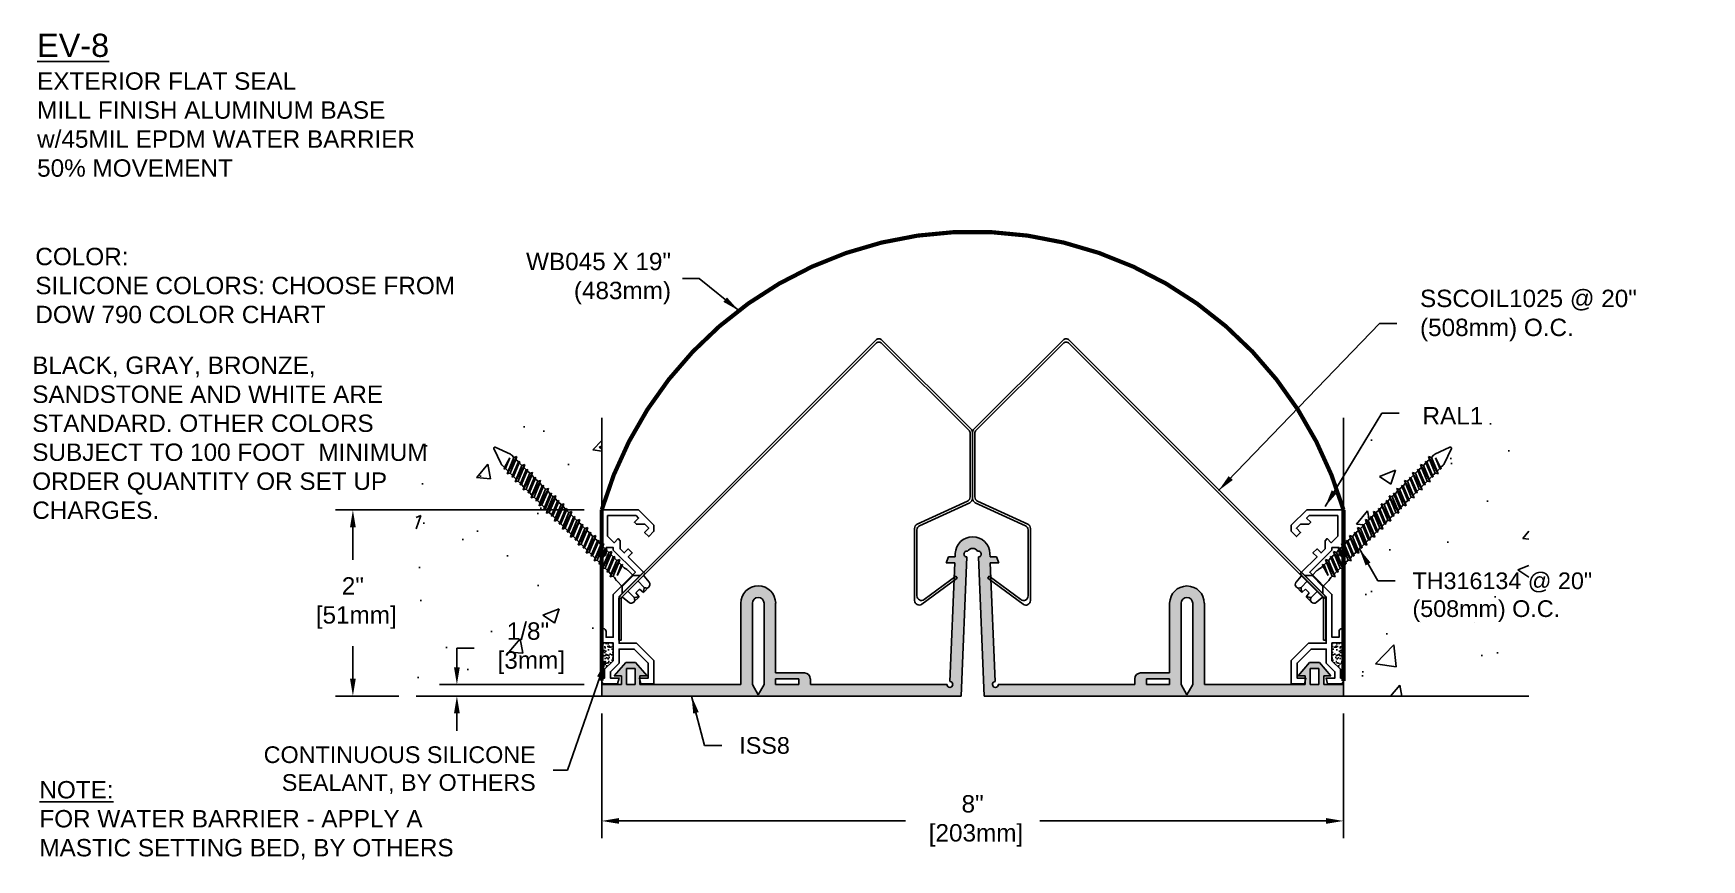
# Model space of a CAD drawing. Header units: inches. Extents: x -33.8 to -15.8, y 18.8 to 27.7.
import ezdxf

# ---------------------------------------------------------------- set-up
doc = ezdxf.new("R2010")
doc.units = ezdxf.units.IN
doc.header["$MEASUREMENT"] = 0
for name, color, linetype in [('Anchors', 4, 'Continuous'), ('Conditions', 1, 'Continuous'), ('Dimensions', 3, 'Continuous'), ('Fillers', 2, 'Continuous'), ('Metals', 7, 'Continuous'), ('TEXT', 2, 'Continuous')]:
    doc.layers.add(name, color=color, linetype=linetype)
doc.styles.add('ARIAL', font='arial.ttf')
doc.dimstyles.new('Arial', dxfattribs={"dimtxt": 0.1875, "dimasz": 0.1875, "dimexe": 0.1875, "dimexo": 0.1875, "dimgap": 0.1875, "dimtad": 0, "dimtih": 1, "dimtoh": 1, "dimdec": 4, "dimzin": 3, "dimdsep": 46, "dimlunit": 4, "dimtxsty": 'ARIAL', "dimcen": 0.1875, "dimadec": 0, "dimazin": 0, "dimtfac": 1, "dimtdec": 4, "dimtofl": 0, "dimtmove": 0, "dimatfit": 3, "dimfxl": 0, "dimfrac": 2, "dimtolj": 1, "dimtzin": 0, "dimarcsym": 0})

# ---------------------------------------------------------------- blocks, each defined once
blk = doc.blocks.new('*D7')
at = {"layer": 'DEFPOINTS', "color": 0}
for p in [(-27.679, 20.558), (-19.679, 20.558), (-27.679, 19.211)]:
    blk.add_point(p, dxfattribs=at)
at = {"layer": 'Dimensions', "color": 0, "lineweight": -2}
for p, q in [((-27.679, 20.37), (-27.679, 19.024)), ((-19.679, 20.37), (-19.679, 19.024)), ((-27.492, 19.211), (-24.404, 19.211)), ((-19.867, 19.211), (-22.954, 19.211))]:
    blk.add_line(p, q, dxfattribs=at)
at = {"layer": 'Dimensions', "color": 0}
for points in [[(-27.492, 19.242), (-27.492, 19.18), (-27.679, 19.211)], [(-19.867, 19.242), (-19.867, 19.18), (-19.679, 19.211)]]:
    blk.add_solid(points, dxfattribs=at)
at = {"layer": 'Dimensions', "color": 0, "insert": (-23.679, 19.211), "char_height": 0.1875, "attachment_point": 5, "style": 'ARIAL'}
blk.add_mtext('\\A1;8"\\P [203mm]', dxfattribs=at)
blk = doc.blocks.new('*D8')
at = {"layer": 'DEFPOINTS', "color": 0}
for p in [(-27.679, 22.565), (-30.363, 20.558), (-29.679, 20.558)]:
    blk.add_point(p, dxfattribs=at)
at = {"layer": 'Dimensions', "color": 0, "lineweight": -2}
for p, q in [((-27.867, 22.565), (-30.551, 22.565)), ((-30.363, 22.377), (-30.363, 22.026)), ((-30.363, 20.745), (-30.363, 21.097)), ((-29.867, 20.558), (-30.551, 20.558))]:
    blk.add_line(p, q, dxfattribs=at)
at = {"layer": 'Dimensions', "color": 0}
for points in [[(-30.394, 22.377), (-30.332, 22.377), (-30.363, 22.565)], [(-30.394, 20.745), (-30.332, 20.745), (-30.363, 20.558)]]:
    blk.add_solid(points, dxfattribs=at)
at = {"layer": 'Dimensions', "color": 0, "insert": (-30.363, 21.561), "char_height": 0.1875, "attachment_point": 5, "style": 'ARIAL'}
blk.add_mtext('\\A1;2"\\P [51mm]', dxfattribs=at)
blk = doc.blocks.new('A$CB0F2')
blk.add_lwpolyline([(0.029, 0.002, -0.958439), (0.032, 0.064), (0.032, 0.158), (0.125, 0.251), (0.125, 0.442), (0.001, 0.442), (0.001, 0.597), (0.017, 0.597, -0.414214), (0.048, 0.566), (0.048, 0.504), (0.125, 0.504), (0.125, 0.965), (0.364, 1.204), (0.125, 1.444), (0.125, 1.471), (0.048, 1.471), (0.048, 1.409, -0.414214), (0.017, 1.378), (0.001, 1.378), (0.001, 1.877), (0.397, 1.877), (0.564, 1.711), (0.564, 1.647), (0.507, 1.59), (0.463, 1.634), (0.508, 1.679), (0.464, 1.723), (0.375, 1.722), (0.354, 1.744), (0.398, 1.788), (0.371, 1.815), (0.063, 1.815), (0.063, 1.594), (0.133, 1.523), (0.177, 1.567), (0.199, 1.545), (0.199, 1.457), (0.243, 1.414), (0.286, 1.457), (0.33, 1.414), (0.286, 1.37), (0.452, 1.204), (0.187, 0.939), (0.187, 0.439), (0.377, 0.439), (0.564, 0.252), (0.564, 0.002), (0.423, 0.002), (0.407, 0.064), (0.502, 0.064), (0.502, 0.226), (0.351, 0.377), (0.187, 0.377), (0.187, 0.225), (0.094, 0.132), (0.094, 0.064), (0.189, 0.064), (0.172, 0.002), (0.029, 0.002)], format="xyb")
blk = doc.blocks.new('ral1')
blk.add_blockref('A$CB0F2', (-0.029, -0.002))
blk = doc.blocks.new('Th316134')
for p, q in [((-0.135, 1.779), (-0.129, 1.85)), ((-0.097, 1.877), (-0.027, 1.877)), ((-0.065, 1.769), (-0.065, 1.85)), ((-0.023, 1.833), (-0.027, 1.877)), ((-0.023, 1.833), (0.023, 1.833)), ((0.023, 1.833), (0.027, 1.877)), ((0.027, 1.877), (0.097, 1.877)), ((0.064, 1.769), (0.064, 1.85)), ((0.135, 1.779), (0.129, 1.85)), ((-0.157, 1.75), (-0.157, 1.769)), ((-0.157, 1.769), (0.157, 1.769)), ((-0.157, 1.75), (0.157, 1.75)), ((-0.115, 1.75), (-0.07, 1.705)), ((-0.07, 1.705), (-0.07, 1.638)), ((-0.07, 1.705), (0.07, 1.705)), ((0.115, 1.75), (0.07, 1.705)), ((0.07, 1.705), (0.07, 1.638)), ((0.157, 1.769), (0.157, 1.75)), ((-0.086, 1.516), (0.086, 1.566)), ((-0.086, 1.516), (-0.062, 1.529)), ((-0.086, 1.516), (-0.062, 1.503)), ((-0.074, 1.566), (0.032, 1.603)), ((-0.074, 1.566), (-0.062, 1.573)), ((-0.074, 1.566), (-0.062, 1.56)), ((-0.074, 1.465), (0.074, 1.516)), ((-0.069, 1.628), (-0.063, 1.602)), ((-0.062, 1.573), (0.032, 1.603)), ((0.032, 1.603), (-0.062, 1.56)), ((-0.062, 1.593), (-0.062, 1.573)), ((0.062, 1.579), (-0.062, 1.529)), ((-0.062, 1.56), (-0.062, 1.529)), ((0.062, 1.553), (-0.062, 1.503)), ((-0.062, 1.471), (0.062, 1.522)), ((0.062, 1.509), (-0.062, 1.459)), ((0.062, 1.593), (0.062, 1.579)), ((0.086, 1.566), (0.062, 1.579)), ((0.086, 1.566), (0.062, 1.553)), ((0.062, 1.553), (0.062, 1.522)), ((0.074, 1.516), (0.062, 1.522)), ((0.074, 1.516), (0.062, 1.509)), ((0.062, 1.509), (0.062, 1.478)), ((0.069, 1.628), (0.063, 1.602)), ((-0.086, 1.414), (0.086, 1.465)), ((-0.086, 1.414), (-0.062, 1.427)), ((-0.086, 1.414), (-0.062, 1.401)), ((-0.086, 1.313), (0.086, 1.363)), ((-0.074, 1.465), (-0.062, 1.471)), ((-0.074, 1.465), (-0.062, 1.459)), ((-0.074, 1.363), (0.074, 1.414)), ((-0.074, 1.363), (-0.062, 1.369)), ((-0.074, 1.363), (-0.062, 1.357)), ((-0.062, 1.503), (-0.062, 1.471)), ((0.062, 1.478), (-0.062, 1.427)), ((-0.062, 1.459), (-0.062, 1.427)), ((0.062, 1.452), (-0.062, 1.401)), ((-0.062, 1.369), (0.062, 1.42)), ((0.062, 1.408), (-0.062, 1.357)), ((-0.062, 1.401), (-0.062, 1.369)), ((0.062, 1.376), (-0.062, 1.325)), ((-0.062, 1.357), (-0.062, 1.325)), ((0.086, 1.465), (0.062, 1.478)), ((0.086, 1.465), (0.062, 1.452)), ((0.062, 1.452), (0.062, 1.42)), ((0.074, 1.414), (0.062, 1.42)), ((0.074, 1.414), (0.062, 1.408)), ((0.062, 1.408), (0.062, 1.376)), ((0.086, 1.363), (0.062, 1.376)), ((0.086, 1.363), (0.062, 1.35)), ((-0.086, 1.313), (-0.062, 1.325)), ((-0.086, 1.313), (-0.062, 1.3)), ((-0.086, 1.211), (0.086, 1.262)), ((-0.086, 1.211), (-0.062, 1.224)), ((-0.086, 1.211), (-0.062, 1.198)), ((-0.074, 1.262), (0.074, 1.313)), ((-0.074, 1.262), (-0.062, 1.268)), ((-0.074, 1.262), (-0.062, 1.256)), ((-0.074, 1.16), (0.074, 1.211)), ((0.062, 1.35), (-0.062, 1.3)), ((-0.062, 1.268), (0.062, 1.319)), ((0.062, 1.306), (-0.062, 1.256)), ((-0.062, 1.3), (-0.062, 1.268)), ((0.062, 1.275), (-0.062, 1.224)), ((-0.062, 1.256), (-0.062, 1.224)), ((0.062, 1.249), (-0.062, 1.198)), ((-0.062, 1.166), (0.062, 1.217)), ((0.062, 1.205), (-0.062, 1.154)), ((0.062, 1.35), (0.062, 1.319)), ((0.074, 1.313), (0.062, 1.319)), ((0.074, 1.313), (0.062, 1.306)), ((0.062, 1.306), (0.062, 1.275)), ((0.086, 1.262), (0.062, 1.275)), ((0.086, 1.262), (0.062, 1.249)), ((0.062, 1.249), (0.062, 1.217)), ((0.074, 1.211), (0.062, 1.217)), ((0.074, 1.211), (0.062, 1.205)), ((0.062, 1.205), (0.062, 1.173)), ((-0.086, 1.109), (0.086, 1.16)), ((-0.086, 1.109), (-0.062, 1.122)), ((-0.086, 1.109), (-0.062, 1.096)), ((-0.086, 1.008), (0.086, 1.059)), ((-0.074, 1.16), (-0.062, 1.166)), ((-0.074, 1.16), (-0.062, 1.154)), ((-0.074, 1.059), (0.074, 1.109)), ((-0.074, 1.059), (-0.062, 1.065)), ((-0.074, 1.059), (-0.062, 1.052)), ((-0.062, 1.198), (-0.062, 1.166)), ((0.062, 1.173), (-0.062, 1.122)), ((-0.062, 1.154), (-0.062, 1.122)), ((0.062, 1.147), (-0.062, 1.096)), ((-0.062, 1.065), (0.062, 1.116)), ((0.062, 1.103), (-0.062, 1.052)), ((-0.062, 1.096), (-0.062, 1.065)), ((0.062, 1.072), (-0.062, 1.021)), ((0.086, 1.16), (0.062, 1.173)), ((0.086, 1.16), (0.062, 1.147)), ((0.062, 1.147), (0.062, 1.116)), ((0.074, 1.109), (0.062, 1.116)), ((0.074, 1.109), (0.062, 1.103)), ((0.062, 1.103), (0.062, 1.072)), ((0.086, 1.059), (0.062, 1.072)), ((0.086, 1.059), (0.062, 1.046)), ((-0.086, 1.008), (-0.062, 1.021)), ((-0.086, 1.008), (-0.062, 0.995)), ((-0.086, 0.906), (0.086, 0.957)), ((-0.086, 0.906), (-0.062, 0.919)), ((-0.086, 0.906), (-0.062, 0.893)), ((-0.074, 0.957), (0.074, 1.008)), ((-0.074, 0.957), (-0.062, 0.963)), ((-0.074, 0.957), (-0.062, 0.951)), ((-0.074, 0.855), (0.074, 0.906)), ((-0.062, 1.052), (-0.062, 1.021)), ((0.062, 1.046), (-0.062, 0.995)), ((-0.062, 0.963), (0.062, 1.014)), ((0.062, 1.002), (-0.062, 0.951)), ((-0.062, 0.995), (-0.062, 0.963)), ((0.062, 0.97), (-0.062, 0.919)), ((-0.062, 0.951), (-0.062, 0.919)), ((0.062, 0.944), (-0.062, 0.893)), ((-0.062, 0.862), (0.062, 0.912)), ((0.062, 1.046), (0.062, 1.014)), ((0.074, 1.008), (0.062, 1.014)), ((0.074, 1.008), (0.062, 1.002)), ((0.062, 1.002), (0.062, 0.97)), ((0.086, 0.957), (0.062, 0.97)), ((0.086, 0.957), (0.062, 0.944)), ((0.062, 0.944), (0.062, 0.912)), ((0.074, 0.906), (0.062, 0.912)), ((0.074, 0.906), (0.062, 0.9)), ((-0.086, 0.805), (0.086, 0.855)), ((-0.086, 0.805), (-0.062, 0.818)), ((-0.086, 0.805), (-0.062, 0.792)), ((-0.086, 0.703), (0.086, 0.754)), ((-0.074, 0.855), (-0.062, 0.862)), ((-0.074, 0.855), (-0.062, 0.849)), ((-0.074, 0.754), (0.074, 0.805)), ((-0.074, 0.754), (-0.062, 0.76)), ((-0.074, 0.754), (-0.062, 0.748)), ((0.062, 0.9), (-0.062, 0.849)), ((-0.062, 0.893), (-0.062, 0.862)), ((0.062, 0.868), (-0.062, 0.818)), ((-0.062, 0.849), (-0.062, 0.818)), ((0.062, 0.843), (-0.062, 0.792)), ((-0.062, 0.76), (0.062, 0.811)), ((0.062, 0.799), (-0.062, 0.748)), ((-0.062, 0.792), (-0.062, 0.76)), ((0.062, 0.767), (-0.062, 0.716)), ((0.062, 0.9), (0.062, 0.868)), ((0.086, 0.855), (0.062, 0.868)), ((0.086, 0.855), (0.062, 0.843)), ((0.062, 0.843), (0.062, 0.811)), ((0.074, 0.805), (0.062, 0.811)), ((0.074, 0.805), (0.062, 0.799)), ((0.062, 0.799), (0.062, 0.767)), ((0.086, 0.754), (0.062, 0.767)), ((0.086, 0.754), (0.062, 0.741)), ((-0.086, 0.703), (-0.062, 0.716)), ((-0.086, 0.703), (-0.062, 0.69)), ((-0.086, 0.609), (0.086, 0.66)), ((-0.086, 0.609), (-0.062, 0.622)), ((-0.086, 0.609), (-0.062, 0.596)), ((-0.074, 0.66), (0.074, 0.711)), ((-0.074, 0.66), (-0.062, 0.666)), ((-0.074, 0.66), (-0.062, 0.654)), ((-0.074, 0.559), (0.074, 0.609)), ((-0.062, 0.748), (-0.062, 0.716)), ((0.062, 0.741), (-0.062, 0.69)), ((-0.062, 0.666), (0.062, 0.717)), ((0.062, 0.705), (-0.062, 0.654)), ((-0.062, 0.698), (-0.062, 0.666)), ((0.062, 0.673), (-0.062, 0.622)), ((-0.062, 0.654), (-0.062, 0.622)), ((0.062, 0.647), (-0.062, 0.596)), ((-0.062, 0.565), (0.062, 0.616)), ((0.062, 0.603), (-0.062, 0.552)), ((0.062, 0.749), (0.062, 0.717)), ((0.074, 0.711), (0.062, 0.717)), ((0.074, 0.711), (0.062, 0.705)), ((0.062, 0.705), (0.062, 0.673)), ((0.086, 0.66), (0.062, 0.673)), ((0.086, 0.66), (0.062, 0.647)), ((0.062, 0.647), (0.062, 0.616)), ((0.074, 0.609), (0.062, 0.616)), ((0.074, 0.609), (0.062, 0.603)), ((0.062, 0.603), (0.062, 0.572)), ((-0.086, 0.508), (0.086, 0.559)), ((-0.086, 0.508), (-0.062, 0.521)), ((-0.086, 0.508), (-0.062, 0.495)), ((-0.086, 0.406), (0.086, 0.457)), ((-0.074, 0.559), (-0.062, 0.565)), ((-0.074, 0.559), (-0.062, 0.552)), ((-0.074, 0.457), (0.074, 0.508)), ((-0.074, 0.457), (-0.062, 0.463)), ((-0.074, 0.457), (-0.062, 0.451)), ((-0.062, 0.596), (-0.062, 0.565)), ((0.062, 0.572), (-0.062, 0.521)), ((-0.062, 0.552), (-0.062, 0.521)), ((0.062, 0.546), (-0.062, 0.495)), ((-0.062, 0.463), (0.062, 0.514)), ((0.062, 0.502), (-0.062, 0.451)), ((-0.062, 0.495), (-0.062, 0.463)), ((0.062, 0.47), (-0.062, 0.419)), ((0.086, 0.559), (0.062, 0.572)), ((0.086, 0.559), (0.062, 0.546)), ((0.062, 0.546), (0.062, 0.514)), ((0.074, 0.508), (0.062, 0.514)), ((0.074, 0.508), (0.062, 0.502)), ((0.062, 0.502), (0.062, 0.47)), ((0.086, 0.457), (0.062, 0.47)), ((0.086, 0.457), (0.062, 0.444)), ((-0.086, 0.406), (-0.062, 0.419)), ((-0.086, 0.406), (-0.062, 0.393)), ((-0.086, 0.305), (0.086, 0.355)), ((-0.086, 0.305), (-0.062, 0.318)), ((-0.086, 0.305), (-0.062, 0.292)), ((-0.074, 0.355), (0.074, 0.406)), ((-0.074, 0.355), (-0.062, 0.362)), ((-0.074, 0.355), (-0.062, 0.349)), ((-0.074, 0.254), (0.074, 0.305)), ((-0.062, 0.451), (-0.062, 0.419)), ((0.062, 0.444), (-0.062, 0.393)), ((-0.062, 0.362), (0.062, 0.412)), ((0.062, 0.4), (-0.062, 0.349)), ((-0.062, 0.393), (-0.062, 0.362)), ((0.062, 0.368), (-0.062, 0.318)), ((-0.062, 0.349), (-0.062, 0.318)), ((0.062, 0.343), (-0.062, 0.292)), ((-0.062, 0.26), (0.062, 0.311)), ((0.062, 0.444), (0.062, 0.412)), ((0.074, 0.406), (0.062, 0.412)), ((0.074, 0.406), (0.062, 0.4)), ((0.062, 0.4), (0.062, 0.368)), ((0.086, 0.355), (0.062, 0.368)), ((0.086, 0.355), (0.062, 0.343)), ((0.062, 0.343), (0.062, 0.311)), ((0.074, 0.305), (0.062, 0.311)), ((0.074, 0.305), (0.062, 0.299)), ((-0.086, 0.203), (0.086, 0.254)), ((-0.086, 0.203), (-0.062, 0.216)), ((-0.086, 0.203), (-0.062, 0.19)), ((-0.074, 0.254), (-0.062, 0.26)), ((-0.074, 0.254), (-0.062, 0.248)), ((0.062, 0.299), (-0.062, 0.248)), ((-0.062, 0.292), (-0.062, 0.26)), ((0.062, 0.267), (-0.062, 0.216)), ((-0.062, 0.248), (-0.062, 0.216)), ((0.062, 0.241), (-0.062, 0.19)), ((-0.062, 0.19), (-0.062, 0.164)), ((-0.034, 0.166), (0.062, 0.209)), ((-0.034, 0.166), (0.074, 0.203)), ((0.062, 0.197), (-0.034, 0.166)), ((0.062, 0.299), (0.062, 0.267)), ((0.086, 0.254), (0.062, 0.267)), ((0.086, 0.254), (0.062, 0.241)), ((0.062, 0.241), (0.062, 0.209)), ((0.074, 0.203), (0.062, 0.209)), ((0.074, 0.203), (0.062, 0.197)), ((0.062, 0.197), (0.062, 0.164)), ((-0.06, 0.149), (-0.01, 0.006)), ((0.06, 0.149), (0.01, 0.006))]:
    blk.add_line(p, q)
for centre, radius, start, end in [((-0.097, 1.845), 0.0327, 9.285, 170.715), ((0, 1.788), 0.0896, 107.4215, 136.0407), ((0, 1.788), 0.0896, 43.9593, 72.5785), ((0.097, 1.845), 0.0327, 9.285, 170.715), ((-0.146, 1.78), 0.0112, 270, 355), ((0.146, 1.78), 0.0112, 185, 270), ((-0.023, 1.638), 0.0465, 180, 191.9357), ((-0.109, 1.593), 0.0465, 0, 11.9357), ((0.109, 1.593), 0.0465, 168.0643, 180), ((0.023, 1.638), 0.0465, 348.0643, 0), ((-0.016, 0.164), 0.0465, 180, 199.3058), ((0.016, 0.164), 0.0465, 340.6942, 0), ((0, 0.011), 0.0106, 204.1001, 335.8999)]:
    blk.add_arc(centre, radius, start, end)
blk = doc.blocks.new('*D9')
at = {"layer": 'DEFPOINTS', "color": 0}
for p in [(-29.241, 20.558), (-27.679, 20.681), (-27.679, 20.558)]:
    blk.add_point(p, dxfattribs=at)
at = {"layer": 'Dimensions', "color": 0, "lineweight": -2}
for p, q in [((-29.241, 20.869), (-29.241, 21.074)), ((-29.241, 21.074), (-29.054, 21.074)), ((-27.867, 20.681), (-29.429, 20.681)), ((-27.867, 20.558), (-29.429, 20.558)), ((-29.241, 20.37), (-29.241, 20.183))]:
    blk.add_line(p, q, dxfattribs=at)
at = {"layer": 'Dimensions', "color": 0}
for points in [[(-29.273, 20.869), (-29.21, 20.869), (-29.241, 20.681)], [(-29.273, 20.37), (-29.21, 20.37), (-29.241, 20.558)]]:
    blk.add_solid(points, dxfattribs=at)
at = {"layer": 'Dimensions', "color": 0, "insert": (-28.475, 21.074), "char_height": 0.1875, "attachment_point": 5, "style": 'ARIAL'}
blk.add_mtext('\\A1;1/8"\\P [3mm]', dxfattribs=at)
blk = doc.blocks.new('ISS8')
h = blk.add_hatch(color=256)
h.dxf.hatch_style = 1
h.paths.add_polyline_path([(3.936, 1.5, -1.123662), (3.946, 1.561, -0.575948), (4.054, 1.561, -1.123662), (4.064, 1.5), (4.125, 0), (8, 0), (8, 0.125), (7.787, 0.125), (7.787, 0.218), (7.865, 0.218), (7.74, 0.363), (7.635, 0.363), (7.51, 0.218), (7.588, 0.218), (7.588, 0.125), (6.5, 0.125), (6.5, 1, 1), (6.125, 1), (6.125, 0.25), (5.812, 0.25, 0.414214), (5.75, 0.187), (5.75, 0.125), (4.276, 0.125, -2.346244), (4.244, 0.156), (4.191, 1.438), (4.284, 1.438), (4.259, 1.5), (4.189, 1.5), (4.187, 1.538, 0.960016), (3.813, 1.538), (3.811, 1.5), (3.741, 1.5), (3.716, 1.438), (3.809, 1.438), (3.756, 0.156, -2.346244), (3.724, 0.125), (2.25, 0.125), (2.25, 0.187, 0.414214), (2.187, 0.25), (1.875, 0.25), (1.875, 1, 1), (1.5, 1), (1.5, 0.125), (0.412, 0.125), (0.412, 0.218), (0.49, 0.218), (0.365, 0.363), (0.26, 0.363), (0.135, 0.218), (0.212, 0.218), (0.212, 0.125), (0, 0.125), (0, 0), (3.875, 0)])
h.paths.add_polyline_path([(2.125, 0.187), (2.125, 0.125), (1.875, 0.125), (1.875, 0.187)], flags=16)
h.paths.add_polyline_path([(1.75, 0.125), (1.688, 0.015), (1.625, 0.125), (1.625, 1, -1), (1.75, 1)], flags=16)
h.paths.add_polyline_path([(5.875, 0.187), (6.125, 0.187), (6.125, 0.125), (5.875, 0.125)], flags=16)
h.paths.add_polyline_path([(6.25, 1, -1), (6.375, 1), (6.375, 0.125), (6.312, 0.015), (6.25, 0.125)], flags=16)
h.paths.add_polyline_path([(0.359, 0.297), (0.359, 0.125), (0.266, 0.125), (0.266, 0.297)], flags=16)
h.paths.add_polyline_path([(7.641, 0.297), (7.734, 0.297), (7.734, 0.125), (7.641, 0.125)], flags=16)
for p, q in [((3.741, 1.5), (3.716, 1.438)), ((3.811, 1.5), (3.741, 1.5)), ((3.813, 1.538), (3.811, 1.5)), ((3.875, 0), (3.936, 1.5)), ((4.064, 1.5), (4.125, 0)), ((4.189, 1.5), (4.187, 1.538)), ((4.259, 1.5), (4.189, 1.5)), ((4.284, 1.438), (4.259, 1.5)), ((3.716, 1.438), (3.809, 1.438)), ((3.809, 1.438), (3.756, 0.156)), ((4.191, 1.438), (4.284, 1.438)), ((4.244, 0.156), (4.191, 1.438)), ((1.5, 1), (1.5, 0.125)), ((1.625, 1), (1.625, 0.125)), ((1.75, 0.125), (1.75, 1)), ((1.875, 0.25), (1.875, 1)), ((6.125, 1), (6.125, 0.25)), ((6.25, 1), (6.25, 0.125)), ((6.375, 0.125), (6.375, 1)), ((6.5, 0.125), (6.5, 1)), ((0.26, 0.363), (0.135, 0.218)), ((0.365, 0.363), (0.26, 0.363)), ((0.49, 0.218), (0.365, 0.363)), ((7.635, 0.363), (7.51, 0.218)), ((7.74, 0.363), (7.635, 0.363)), ((7.865, 0.218), (7.74, 0.363)), ((0.135, 0.218), (0.212, 0.218)), ((0.212, 0.218), (0.212, 0.125)), ((0.359, 0.297), (0.266, 0.297)), ((0.266, 0.297), (0.266, 0.125)), ((0.359, 0.125), (0.359, 0.297)), ((0.412, 0.218), (0.49, 0.218)), ((0.412, 0.125), (0.412, 0.218)), ((2.187, 0.25), (1.875, 0.25)), ((2.125, 0.187), (1.875, 0.187)), ((1.875, 0.187), (1.875, 0.125)), ((2.125, 0.125), (2.125, 0.187)), ((2.25, 0.125), (2.25, 0.187)), ((5.75, 0.187), (5.75, 0.125)), ((6.125, 0.25), (5.812, 0.25)), ((6.125, 0.187), (5.875, 0.187)), ((5.875, 0.187), (5.875, 0.125)), ((6.125, 0.125), (6.125, 0.187)), ((7.51, 0.218), (7.588, 0.218)), ((7.588, 0.218), (7.588, 0.125)), ((7.734, 0.297), (7.641, 0.297)), ((7.641, 0.297), (7.641, 0.125)), ((7.734, 0.125), (7.734, 0.297)), ((7.787, 0.218), (7.865, 0.218)), ((7.787, 0.125), (7.787, 0.218)), ((0, 0.125), (0, 0)), ((0.212, 0.125), (0, 0.125)), ((0, 0), (3.875, 0)), ((0.266, 0.125), (0.359, 0.125)), ((1.5, 0.125), (0.412, 0.125)), ((1.625, 0.125), (1.688, 0.015)), ((1.688, 0.015), (1.75, 0.125)), ((1.875, 0.125), (2.125, 0.125)), ((3.724, 0.125), (2.25, 0.125)), ((4.125, 0), (8, 0)), ((5.75, 0.125), (4.276, 0.125)), ((5.875, 0.125), (6.125, 0.125)), ((6.25, 0.125), (6.312, 0.015)), ((6.312, 0.015), (6.375, 0.125)), ((7.588, 0.125), (6.5, 0.125)), ((7.641, 0.125), (7.734, 0.125)), ((8, 0.125), (7.787, 0.125)), ((8, 0), (8, 0.125))]:
    blk.add_line(p, q)
for centre, radius, start, end in [((4, 1.53), 0.187, 2.3373, 177.6627), ((3.938, 1.531), 0.0313, 74.3323, 267.6627), ((4, 1.53), 0.0625, 30.1206, 149.8794), ((4.062, 1.531), 0.0313, 272.3373, 105.6677), ((1.688, 1), 0.188, 0, 180), ((6.312, 1), 0.187, 0, 180), ((1.688, 1), 0.0625, 0, 180), ((6.312, 1), 0.0625, 0, 180), ((2.187, 0.187), 0.0625, 0, 90), ((5.812, 0.187), 0.0625, 90, 180), ((3.755, 0.125), 0.0312, 180, 87.6627), ((4.245, 0.125), 0.0312, 92.3373, 360)]:
    blk.add_arc(centre, radius, start, end)
blk = doc.blocks.new('SS2C8')
at = {"layer": 'Metals'}
for points in [[(2.836, 3.301), (3.798, 2.339, -0.198912), (3.813, 2.303), (3.813, 1.593, -0.293256), (3.783, 1.547), (3.242, 1.299, 0.293256), (3.213, 1.254), (3.213, 0.543, 0.61551), (3.292, 0.502), (3.633, 0.754), (3.647, 0.734), (3.267, 0.453, -0.61551), (3.188, 0.493), (3.188, 1.27, -0.293256), (3.217, 1.315), (3.758, 1.563, 0.293256), (3.788, 1.609), (3.788, 2.293, 0.198912), (3.773, 2.328), (2.836, 3.265, 0.414214), (2.769, 3.265), (0.025, 0.521), (0.025, 0.066), (0, 0.066), (0, 0.511, -0.198912), (0.015, 0.546), (2.769, 3.301, -0.414214)], [(4.789, 3.301), (3.827, 2.339, 0.198912), (3.813, 2.303), (3.813, 1.593, 0.293256), (3.842, 1.547), (4.383, 1.299, -0.293256), (4.413, 1.254), (4.413, 0.543, -0.61551), (4.333, 0.502), (3.992, 0.754), (3.978, 0.734), (4.358, 0.453, 0.61551), (4.438, 0.493), (4.438, 1.27, 0.293256), (4.408, 1.315), (3.867, 1.563, -0.293256), (3.838, 1.609), (3.838, 2.293, -0.198912), (3.852, 2.328), (4.789, 3.265, -0.414214), (4.856, 3.265), (7.6, 0.521), (7.6, 0.066), (7.625, 0.066), (7.625, 0.511, 0.198912), (7.61, 0.546), (4.856, 3.301, 0.414214)]]:
    blk.add_lwpolyline(points, format="xyb", close=True, dxfattribs=at)

msp = doc.modelspace()

# ---------------------------------------------------------------- hatches: boundary and pattern name
at = {"layer": 'Conditions'}
h = msp.add_hatch(dxfattribs=at)
h.set_pattern_fill('AR-CONC', color=256, scale=0.25, style=0)
h.set_pattern_definition([(50, (-29.7818, 17.4272), (1.79315, -0.15688), [0.1875, -2.0625]), (355, (-29.7818, 17.4272), (-0.3469, 1.8805), [0.15, -1.65]), (100.45, (-29.6324, 17.4141), (1.44627, 1.7236), [0.15935, -1.75286]), (46.184, (-29.7818, 17.9272), (2.6681, -0.4138), [0.28125, -3.09375]), (96.636, (-29.5594, 17.8927), (2.3367, 2.4353), [0.239, -2.6293]), (351.184, (-29.7818, 17.9272), (2.3367, 2.4353), [0.225, -2.475]), (21, (-29.5318, 17.8022), (1.49227, -1.00655), [0.1875, -2.0625]), (326, (-29.5318, 17.8022), (0.6083, 1.8129), [0.15, -1.65]), (71.45, (-29.4074, 17.7183), (2.10056, 0.80633), [0.15935, -1.75286]), (37.5, (-29.7818, 17.4272), (0.0304, 0.832235), [0, -1.63, 0, -1.675, 0, -1.65625]), (7.5, (-29.7818, 17.4272), (0.65767, 0.98603), [0, -0.955, 0, -1.5925, 0, -0.63125]), (327.5, (-30.3393, 17.4272), (1.334556, -0.05639), [0, -0.625, 0, -1.95, 0, -2.5875]), (317.5, (-30.5893, 17.4272), (1.45797, 0.25026), [0, -0.8125, 0, -1.295, 0, -1.8375])])
h.paths.add_polyline_path([(-27.67902, 21.9727), (-27.69208, 21.98576), (-27.70697, 21.98129), (-27.7025, 21.99619), (-27.72931, 22.02299), (-27.76054, 22.01363), (-27.75118, 22.04486), (-27.77798, 22.07167), (-27.79288, 22.0672), (-27.78841, 22.08209), (-27.81522, 22.1089), (-27.84645, 22.09953), (-27.83708, 22.13076), (-27.86389, 22.15757), (-27.87878, 22.1531), (-27.87431, 22.168), (-27.90112, 22.1948), (-27.93235, 22.18543), (-27.92298, 22.21667), (-27.94979, 22.24347), (-27.96468, 22.23901), (-27.96022, 22.2539), (-27.98702, 22.28071), (-28.01825, 22.27134), (-28.00889, 22.30257), (-28.03569, 22.32938), (-28.05059, 22.32491), (-28.04612, 22.3398), (-28.07293, 22.36661), (-28.10416, 22.35724), (-28.09479, 22.38847), (-28.1216, 22.41528), (-28.13649, 22.41081), (-28.13202, 22.42571), (-28.15883, 22.45251), (-28.19006, 22.44315), (-28.18069, 22.47438), (-28.2075, 22.50118), (-28.22239, 22.49672), (-28.21793, 22.51161), (-28.24473, 22.53842), (-28.27597, 22.52905), (-28.2666, 22.56028), (-28.2868, 22.58048), (-28.30169, 22.57601), (-28.29722, 22.59091), (-28.32403, 22.61771), (-28.35526, 22.60835), (-28.34589, 22.63958), (-28.3727, 22.66638), (-28.38759, 22.66192), (-28.38313, 22.67681), (-28.40993, 22.70362), (-28.44117, 22.69425), (-28.4318, 22.72548), (-28.4586, 22.75229), (-28.4735, 22.74782), (-28.46903, 22.76271), (-28.49584, 22.78952), (-28.52707, 22.78015), (-28.5177, 22.81138), (-28.54451, 22.83819), (-28.5594, 22.83372), (-28.55493, 22.84862), (-28.58174, 22.87542), (-28.61297, 22.86606), (-28.60361, 22.89729), (-28.63041, 22.92409), (-28.64531, 22.91963), (-28.64084, 22.93452), (-28.66764, 22.96133), (-28.69888, 22.95196), (-28.68951, 22.98319), (-28.71632, 23.01), (-28.73121, 23.00553), (-28.72674, 23.02042), (-28.75433, 23.04802, -0.08443704), (-28.76513, 23.06323), (-28.84264, 23.22433, -0.77412328), (-28.82534, 23.24162), (-28.66424, 23.16411, -0.08443704), (-28.64903, 23.15332), (-28.62716, 23.13145), (-28.59592, 23.14082), (-28.60529, 23.10958), (-28.57849, 23.08278), (-28.56359, 23.08724), (-28.56806, 23.07235), (-28.54125, 23.04554), (-28.51002, 23.05491), (-28.51939, 23.02368), (-28.49258, 22.99687), (-28.47769, 23.00134), (-28.48216, 22.98645), (-28.45535, 22.95964), (-28.42412, 22.96901), (-28.43348, 22.93778), (-28.40668, 22.91097), (-28.39178, 22.91544), (-28.39625, 22.90054), (-28.36944, 22.87374), (-28.33821, 22.88311), (-28.34758, 22.85187), (-28.32077, 22.82507), (-28.30588, 22.82953), (-28.31035, 22.81464), (-28.28354, 22.78783), (-28.25231, 22.7972), (-28.26168, 22.76597), (-28.23487, 22.73916), (-28.21998, 22.74363), (-28.22444, 22.72874), (-28.20425, 22.70854), (-28.17301, 22.71791), (-28.18238, 22.68667), (-28.15557, 22.65987), (-28.14068, 22.66433), (-28.14515, 22.64944), (-28.11834, 22.62263), (-28.08711, 22.632), (-28.09648, 22.60077), (-28.06967, 22.57396), (-28.05478, 22.57843), (-28.05924, 22.56354), (-28.03244, 22.53673), (-28.00121, 22.5461), (-28.01057, 22.51487), (-27.98377, 22.48806), (-27.96887, 22.49253), (-27.97334, 22.47763), (-27.94653, 22.45083), (-27.9153, 22.46019), (-27.92467, 22.42896), (-27.89786, 22.40216), (-27.88297, 22.40662), (-27.88744, 22.39173), (-27.86063, 22.36492), (-27.8294, 22.37429), (-27.83877, 22.34306), (-27.81196, 22.31625), (-27.79707, 22.32072), (-27.80153, 22.30583), (-27.77473, 22.27902), (-27.74349, 22.28839), (-27.75286, 22.25715), (-27.72606, 22.23035), (-27.71116, 22.23482), (-27.71563, 22.21992), (-27.68882, 22.19312), (-27.67908, 22.19604), (-27.67908, 22.5649), (-27.67902, 22.5649), (-27.67902, 23.55752), (-29.67902, 23.55752), (-29.67902, 20.55752), (-27.67902, 20.55752), (-27.67902, 20.71894, -0.03167313), (-27.67902, 20.72286), (-27.67902, 21.1299), (-27.67908, 21.1299), (-27.67908, 21.2849), (-27.67902, 21.2849)])
h = msp.add_hatch(dxfattribs=at)
h.set_pattern_fill('AR-CONC', color=256, scale=0.25, style=0)
h.set_pattern_definition([(50, (4, 0), (1.79315, -0.15688), [0.1875, -2.0625]), (355, (4, 0), (-0.34688, 1.88048), [0.15, -1.65]), (100.4514, (4.1494, -0.013), (1.44627, 1.7236), [0.15935, -1.752855]), (46.184, (4, 0.5), (2.6681, -0.4138), [0.28125, -3.09375]), (96.636, (4.2223, 0.4655), (2.33665, 2.4353), [0.23903, -2.62928]), (351.184, (4, 0.5), (2.33665, 2.4353), [0.225, -2.475]), (21, (4.25, 0.375), (1.49227, -1.00655), [0.1875, -2.0625]), (326, (4.25, 0.375), (0.60829, 1.81288), [0.15, -1.65]), (71.4514, (4.3744, 0.2911), (2.10056, 0.80633), [0.15935, -1.752855]), (37.5, (4, 0), (0.0304, 0.832235), [0, -1.63, 0, -1.675, 0, -1.65625]), (7.5, (4, 0), (0.657674, 0.98603), [0, -0.955, 0, -1.5925, 0, -0.63125]), (327.5, (3.4425, 0), (1.334556, -0.056387), [0, -0.625, 0, -1.95, 0, -2.5875]), (317.5, (3.1925, 0), (1.457965, 0.250262), [0, -0.8125, 0, -1.295, 0, -1.8375])])
h.paths.add_polyline_path([(-17.67902, 23.55752), (-19.67902, 23.55752), (-19.67902, 22.5649), (-19.67895, 22.5649), (-19.67895, 22.19604), (-19.66921, 22.19312), (-19.6424, 22.21992), (-19.64687, 22.23482), (-19.63198, 22.23035), (-19.60517, 22.25715), (-19.61454, 22.28839), (-19.58331, 22.27902), (-19.5565, 22.30583), (-19.56097, 22.32072), (-19.54607, 22.31625), (-19.51927, 22.34306), (-19.52863, 22.37429), (-19.4974, 22.36492), (-19.4706, 22.39173), (-19.47506, 22.40662), (-19.46017, 22.40216), (-19.43336, 22.42896), (-19.44273, 22.46019), (-19.4115, 22.45083), (-19.38469, 22.47763), (-19.38916, 22.49253), (-19.37427, 22.48806), (-19.34746, 22.51487), (-19.35683, 22.5461), (-19.3256, 22.53673), (-19.29879, 22.56354), (-19.30326, 22.57843), (-19.28836, 22.57396), (-19.26156, 22.60077), (-19.27092, 22.632), (-19.23969, 22.62263), (-19.21288, 22.64944), (-19.21735, 22.66433), (-19.20246, 22.65987), (-19.17565, 22.68667), (-19.18502, 22.71791), (-19.15379, 22.70854), (-19.13359, 22.72874), (-19.13806, 22.74363), (-19.12316, 22.73916), (-19.09636, 22.76597), (-19.10572, 22.7972), (-19.07449, 22.78783), (-19.04769, 22.81464), (-19.05215, 22.82953), (-19.03726, 22.82507), (-19.01045, 22.85187), (-19.01982, 22.88311), (-18.98859, 22.87374), (-18.96178, 22.90054), (-18.96625, 22.91544), (-18.95136, 22.91097), (-18.92455, 22.93778), (-18.93392, 22.96901), (-18.90268, 22.95964), (-18.87588, 22.98645), (-18.88034, 23.00134), (-18.86545, 22.99687), (-18.83865, 23.02368), (-18.84801, 23.05491), (-18.81678, 23.04554), (-18.78997, 23.07235), (-18.79444, 23.08724), (-18.77955, 23.08278), (-18.75274, 23.10958), (-18.76211, 23.14082), (-18.73088, 23.13145), (-18.709, 23.15332, -0.08443704), (-18.69379, 23.16411), (-18.53269, 23.24162, -0.77412328), (-18.5154, 23.22433), (-18.59291, 23.06323, -0.08443704), (-18.6037, 23.04802), (-18.63129, 23.02042), (-18.62682, 23.00553), (-18.64172, 23.01), (-18.66852, 22.98319), (-18.65916, 22.95196), (-18.69039, 22.96133), (-18.71719, 22.93452), (-18.71273, 22.91963), (-18.72762, 22.92409), (-18.75443, 22.89729), (-18.74506, 22.86606), (-18.77629, 22.87542), (-18.8031, 22.84862), (-18.79863, 22.83372), (-18.81352, 22.83819), (-18.84033, 22.81138), (-18.83096, 22.78015), (-18.8622, 22.78952), (-18.889, 22.76271), (-18.88454, 22.74782), (-18.89943, 22.75229), (-18.92624, 22.72548), (-18.91687, 22.69425), (-18.9481, 22.70362), (-18.97491, 22.67681), (-18.97044, 22.66192), (-18.98533, 22.66638), (-19.01214, 22.63958), (-19.00277, 22.60835), (-19.034, 22.61771), (-19.06081, 22.59091), (-19.05634, 22.57601), (-19.07124, 22.58048), (-19.09143, 22.56028), (-19.08207, 22.52905), (-19.1133, 22.53842), (-19.14011, 22.51161), (-19.13564, 22.49672), (-19.15053, 22.50118), (-19.17734, 22.47438), (-19.16797, 22.44315), (-19.1992, 22.45251), (-19.22601, 22.42571), (-19.22154, 22.41081), (-19.23644, 22.41528), (-19.26324, 22.38847), (-19.25387, 22.35724), (-19.28511, 22.36661), (-19.31191, 22.3398), (-19.30745, 22.32491), (-19.32234, 22.32938), (-19.34915, 22.30257), (-19.33978, 22.27134), (-19.37101, 22.28071), (-19.39782, 22.2539), (-19.39335, 22.23901), (-19.40824, 22.24347), (-19.43505, 22.21667), (-19.42568, 22.18543), (-19.45691, 22.1948), (-19.48372, 22.168), (-19.47925, 22.1531), (-19.49415, 22.15757), (-19.52095, 22.13076), (-19.51159, 22.09953), (-19.54282, 22.1089), (-19.56962, 22.08209), (-19.56516, 22.0672), (-19.58005, 22.07167), (-19.60686, 22.04486), (-19.59749, 22.01363), (-19.62872, 22.02299), (-19.65553, 21.99619), (-19.65106, 21.98129), (-19.66595, 21.98576), (-19.67902, 21.9727), (-19.67902, 21.2849), (-19.67895, 21.2849), (-19.67895, 21.1299), (-19.67902, 21.1299), (-19.67902, 20.72286, -0.03167313), (-19.67902, 20.71894), (-19.67902, 20.55752), (-17.67902, 20.55752)])
h.paths.add_polyline_path([(-18.15778, 22.90378), (-15.81643, 22.90378), (-15.81643, 22.27681), (-18.15778, 22.27681)], flags=9)
h = msp.add_hatch(dxfattribs=at)
h.set_pattern_fill('AR-SAND', color=256, scale=0.0325, style=0)
h.set_pattern_definition([(37.5, (-29.679016, 20.55752), (-0.0020473, 0.0626218), [0, -0.0494, 0, -0.05525, 0, -0.0528125]), (7.5, (-29.67902, 20.55752), (0.0575177, 0.0917197), [0, -0.02665, 0, -0.044525, 0, -0.0170625]), (327.5, (-29.71899, 20.55752), (0.1012096, 0.0001839), [0, -0.01625, 0, -0.0585, 0, -0.076375]), (317.5, (-29.71899, 20.55752), (0.097699, 0.0285245), [0, -0.008125, 0, -0.03835, 0, -0.043875])])
h.paths.add_polyline_path([(-27.55508, 21.1299), (-27.67902, 21.1299), (-27.67902, 20.72286, -0.39578537), (-27.64808, 20.7519), (-27.64808, 20.8459), (-27.55508, 20.9389)])
h = msp.add_hatch(dxfattribs=at)
h.set_pattern_fill('AR-SAND', color=256, scale=0.0325, style=0)
h.set_pattern_definition([(142.5, (-17.679016, 20.55752), (0.0020473, 0.0626218), [0, -0.0494, 0, -0.05525, 0, -0.0528125]), (172.5, (-17.67902, 20.55752), (-0.0575177, 0.0917197), [0, -0.02665, 0, -0.044525, 0, -0.0170625]), (212.5, (-17.63904, 20.55752), (-0.1012096, 0.0001839), [0, -0.01625, 0, -0.0585, 0, -0.076375]), (222.5, (-17.63904, 20.55752), (-0.097699, 0.0285245), [0, -0.008125, 0, -0.03835, 0, -0.043875])])
h.paths.add_polyline_path([(-19.80295, 21.1299), (-19.67902, 21.1299), (-19.67902, 20.72286, 0.39578537), (-19.70995, 20.7519), (-19.70995, 20.8459), (-19.80295, 20.9389)])

# ---------------------------------------------------------------- linework, layer by layer
msp.add_point((-27.26946, 20.86756))
for points in [[(-27.67902, 23.55752), (-27.67902, 20.55752), (-29.67902, 20.55752)], [(-19.67902, 23.55752), (-19.67902, 20.55752), (-17.67902, 20.55752)]]:
    msp.add_lwpolyline(points, dxfattribs=at)
at = {"layer": 'Fillers', "const_width": 0.045}
msp.add_lwpolyline([(-27.67902, 20.72286), (-27.67902, 22.5649, -0.75), (-19.67902, 22.5649), (-19.67902, 20.71894)], format="xyb", dxfattribs=at)

# ---------------------------------------------------------------- block references
at = {"layer": 'Anchors', "yscale": 1.196172248803835, "zscale": 1.196172248803835}
for p, xscale, rotation in [((-28.84068, 23.23967), 1.196172248803835, 225.0000000000001), ((-18.51735, 23.23967), -1.196172248803835, 134.9999999999966)]:
    msp.add_blockref('Th316134', p, dxfattribs=dict(at, xscale=xscale, rotation=rotation))
at = {"layer": 'Fillers'}
msp.add_blockref('ISS8', (-27.67902, 20.55752), dxfattribs=at)
at = {"layer": 'Metals'}
for name, p in [('SS2C8', (-27.49308, 21.09551)), ('ral1', (-27.65072, 20.6899))]:
    msp.add_blockref(name, p, dxfattribs=at)
at = {"layer": 'Metals', "xscale": -1, "rotation": 359.9999999999968}
msp.add_blockref('ral1', (-19.70732, 20.6899), dxfattribs=at)

# ---------------------------------------------------------------- texts
at = {"layer": 'TEXT', "attachment_point": 1, "style": 'ARIAL'}
for s, insert, char_height, width in [('{\\LEV-8\\P\\H0.75x;\\lEXTERIOR FLAT SEAL\\PMILL FINISH ALUMINUM BASE\\Pw/45MIL EPDM WATER BARRIER\\P50% MOVEMENT}', (-33.76834, 27.69959), 0.25, 5.9471781), ('COLOR:{\\L                             \\~\\P}SILICONE COLORS: CHOOSE FROM DOW 790 COLOR CHART', (-33.78757, 25.39123), 0.1875, 5.0791442), ('BLACK, GRAY, BRONZE, SANDSTONE AND WHITE ARE STANDARD. OTHER COLORS SUBJECT TO 100 FOOT  MINIMUM ORDER QUANTITY OR SET UP CHARGES.', (-33.82097, 24.21856), 0.1875, 4.5932404), ('{\\LNOTE:}\\PFOR WATER BARRIER - APPLY A MASTIC SETTING BED, BY OTHERS', (-33.74435, 19.64133), 0.1875, 4.7276724)]:
    msp.add_mtext(s, dxfattribs=dict(at, insert=insert, char_height=char_height, width=width))
at = {"layer": 'TEXT', "style": 'ARIAL'}
for s, insert, char_height, attachment_point in [('WB045 X 19"\\P(483mm)', (-26.93176, 25.05927), 0.1875, 6), ('SSCOIL1025 @ 20"\\P(508mm) O.C.', (-18.85382, 24.93933), 0.1875, 1), ('\\A1;RAL1', (-18.82687, 23.48654), 0.1875, 7), ('\\A1;TH316134 @ 20"\\P(508mm) O.C.', (-18.93521, 21.89044), 0.18, 1), ('CONTINUOUS SILICONE\\PSEALANT, BY OTHERS', (-28.39129, 19.75866), 0.18, 6), ('ISS8', (-26.19517, 20.11512), 0.18, 1)]:
    msp.add_mtext(s, dxfattribs=dict(at, insert=insert, char_height=char_height, attachment_point=attachment_point))

# ---------------------------------------------------------------- dimensions: what is measured, and where the dimension line sits
at = {"layer": 'Dimensions'}
for base, p1, p2, picture, middle in [((-30.36304, 20.55752), (-27.67908, 22.5649), (-29.67902, 20.55752), '*D8', (-30.36304, 21.56121)), ((-29.24129, 20.55752), (-27.67902, 20.68135), (-27.67902, 20.55752), '*D9', (-28.47459, 21.07447))]:
    dim = msp.add_linear_dim(base=base, p1=p1, p2=p2, angle=90, dimstyle='Arial', override={"dimpost": '\\X'}, dxfattribs=at)
    dim.commit()
    dim.dimension.update_dxf_attribs({"geometry": picture, "text_midpoint": middle, "dimtype": 160})
dim = msp.add_linear_dim(base=(-27.67902, 19.21115), p1=(-19.67902, 20.55752), p2=(-27.67902, 20.55752), dimstyle='Arial', override={"dimpost": '\\X'}, dxfattribs=at)
dim.commit()
dim.dimension.update_dxf_attribs({"geometry": '*D7', "text_midpoint": (-23.67902, 19.21115), "dimtype": 160})

# ---------------------------------------------------------------- leaders
at = {"layer": 'TEXT'}
msp.add_leader([(-26.20179, 24.71436), (-26.62951, 25.05927), (-26.80676, 25.05927)], dimstyle='Arial', dxfattribs=at)
for points, override in [([(-21.0254, 22.77353), (-19.29132, 24.57596), (-19.10382, 24.57596)], {"dimgap": 0.25}), ([(-19.87725, 22.5999), (-19.26437, 23.60779), (-19.07687, 23.60779)], {"dimgap": 0.25}), ([(-19.50755, 22.14417), (-19.31021, 21.80044), (-19.12271, 21.80044)], {"dimgap": 0.1875}), ([(-26.71027, 20.55752), (-26.57017, 20.02512), (-26.38267, 20.02512)], {"dimgap": 0.1875})]:
    msp.add_leader(points, dimstyle='Arial', override=override, dxfattribs=at)
at = {"layer": 'TEXT', "annotation_type": 0, "has_hookline": 1, "hookline_direction": 1, "text_width": 2.90799}
msp.add_leader([(-27.63817, 20.93659), (-28.04731, 19.75866), (-28.20379, 19.75866)], dimstyle='Arial', override={"dimgap": 0.1875}, dxfattribs=at)

doc.saveas('drawing.dxf')
